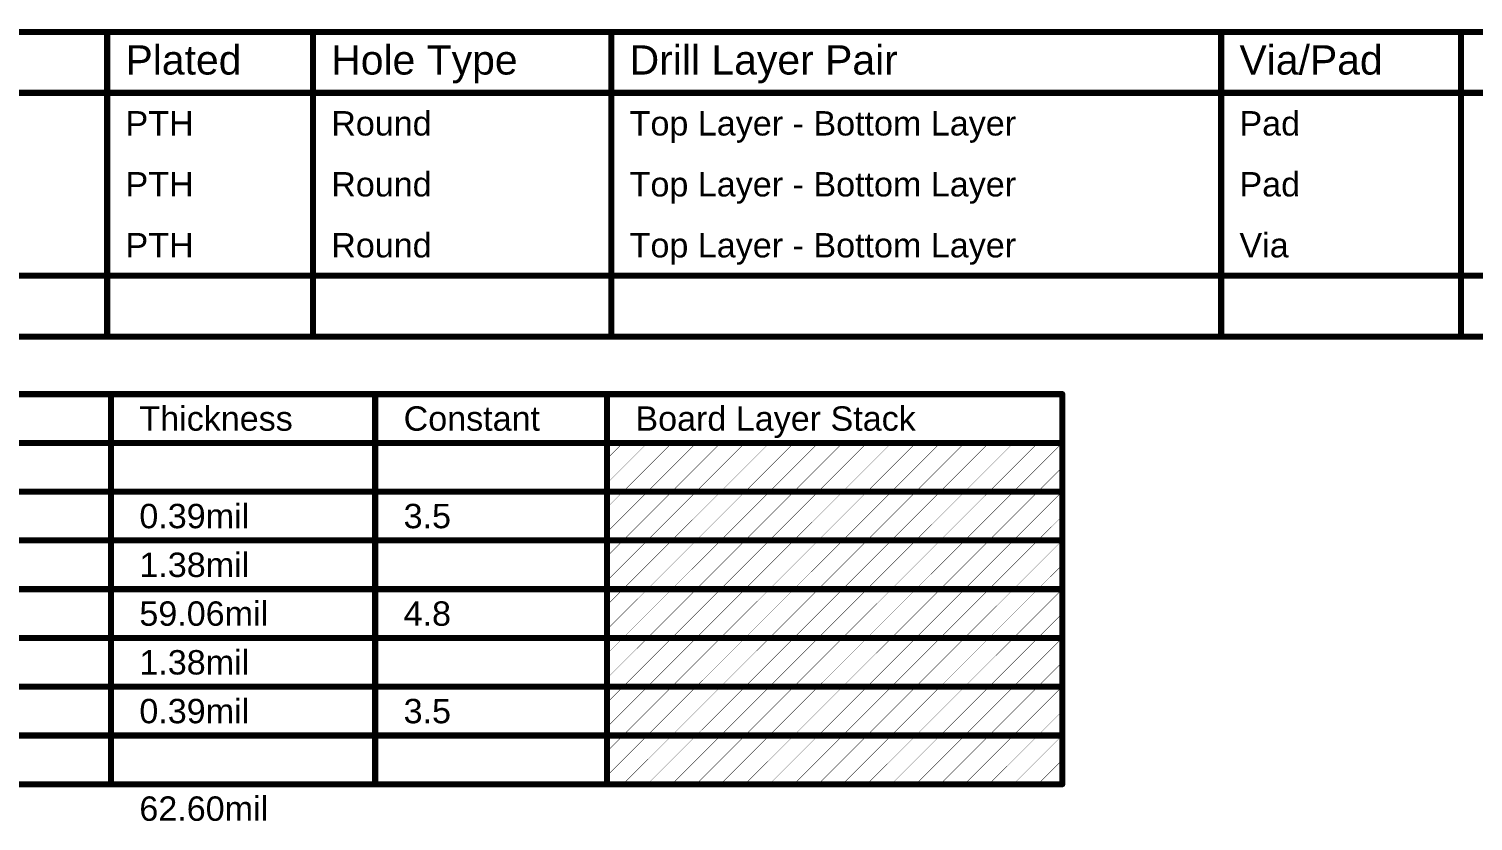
# Model space of a CAD drawing. Header units: inches. Extents: x -18 to 345, y -18 to 43.
# Drawn here: x 72.6 to 162.8, y -6.7 to 42.9 of the extents above; entities that cross this region are included whole.
import ezdxf

# ---------------------------------------------------------------- set-up
doc = ezdxf.new("R2010")
doc.units = ezdxf.units.IN
doc.layers.add('Drill Drawing', color=1, linetype='Continuous')
doc.layers.add('Mechanical 3', color=76, linetype='Continuous')
doc.styles.add('Arial', font='', dxfattribs={"height": 0.2})
doc.styles.get('Arial').set_extended_font_data('Arial')

msp = doc.modelspace()

# ---------------------------------------------------------------- linework, layer by layer
at = {"layer": 'Drill Drawing', "const_width": 0.381}
for points in [[(21.831, 42.685), (344.525, 42.685)], [(77.468, 23.635), (77.468, 42.685)], [(90.317, 23.635), (90.317, 42.685)], [(108.956, 23.635), (108.956, 42.685)], [(147.044, 23.635), (147.044, 42.685)], [(162.026, 23.635), (162.026, 42.685)], [(21.831, 38.875), (344.525, 38.875)], [(21.831, 27.445), (344.525, 27.445)], [(21.831, 23.635), (344.525, 23.635)]]:
    msp.add_lwpolyline(points, dxfattribs=at)
at = {"layer": 'Drill Drawing', "const_width": 0.191}
for points in [[(77.373, 42.685, 1), (77.563, 42.685, 1)], [(90.222, 42.685, 1), (90.412, 42.685, 1)], [(108.86, 42.685, 1), (109.051, 42.685, 1)], [(146.949, 42.685, 1), (147.14, 42.685, 1)], [(161.931, 42.685, 1), (162.122, 42.685, 1)], [(77.373, 23.635, 1), (77.563, 23.635, 1)], [(90.222, 23.635, 1), (90.412, 23.635, 1)], [(108.86, 23.635, 1), (109.051, 23.635, 1)], [(146.949, 23.635, 1), (147.14, 23.635, 1)], [(161.931, 23.635, 1), (162.122, 23.635, 1)]]:
    msp.add_lwpolyline(points, format="xyb", close=True, dxfattribs=at)
at = {"layer": 'Mechanical 3'}
for points, const_width in [([(21.833, 20.041), (137.119, 20.041)], 0.381), ([(77.699, -4.343), (77.699, 20.041)], 0.381), ([(94.204, -4.343), (94.204, 20.041)], 0.381), ([(108.679, -4.343), (108.679, 20.041)], 0.381), ([(137.119, -4.343), (137.119, 20.041)], 0.381), ([(21.833, 16.993), (137.119, 16.993)], 0.381), ([(108.679, 14.461), (111.211, 16.993)], 0.0254), ([(108.679, 15.985), (109.687, 16.993)], 0.0254), ([(109.687, 13.945), (112.735, 16.993)], 0.0254), ([(111.211, 13.945), (114.259, 16.993)], 0.0254), ([(112.735, 13.945), (115.783, 16.993)], 0.0254), ([(114.259, 13.945), (117.307, 16.993)], 0.0254), ([(115.783, 13.945), (118.831, 16.993)], 0.0254), ([(117.307, 13.945), (120.355, 16.993)], 0.0254), ([(118.831, 13.945), (121.879, 16.993)], 0.0254), ([(120.355, 13.945), (123.403, 16.993)], 0.0254), ([(121.879, 13.945), (124.927, 16.993)], 0.0254), ([(123.403, 13.945), (126.451, 16.993)], 0.0254), ([(124.927, 13.945), (127.975, 16.993)], 0.0254), ([(126.451, 13.945), (129.499, 16.993)], 0.0254), ([(127.975, 13.945), (131.023, 16.993)], 0.0254), ([(129.499, 13.945), (132.547, 16.993)], 0.0254), ([(131.023, 13.945), (134.071, 16.993)], 0.0254), ([(132.547, 13.945), (135.595, 16.993)], 0.0254), ([(134.071, 13.945), (137.119, 16.993)], 0.0254), ([(135.595, 13.945), (137.119, 15.469)], 0.0254), ([(55.861, 13.945), (77.699, 13.945)], 0.381), ([(77.699, 13.945), (94.204, 13.945)], 0.381), ([(94.204, 13.945), (108.679, 13.945)], 0.381), ([(108.679, 13.945), (137.119, 13.945)], 0.381), ([(108.679, 11.413), (111.211, 13.945)], 0.0254), ([(108.679, 12.937), (109.687, 13.945)], 0.0254), ([(109.687, 10.897), (112.735, 13.945)], 0.0254), ([(111.211, 10.897), (114.259, 13.945)], 0.0254), ([(112.735, 10.897), (115.783, 13.945)], 0.0254), ([(114.259, 10.897), (117.307, 13.945)], 0.0254), ([(115.783, 10.897), (118.831, 13.945)], 0.0254), ([(117.307, 10.897), (120.355, 13.945)], 0.0254), ([(118.831, 10.897), (121.879, 13.945)], 0.0254), ([(120.355, 10.897), (123.403, 13.945)], 0.0254), ([(121.879, 10.897), (124.927, 13.945)], 0.0254), ([(123.403, 10.897), (126.451, 13.945)], 0.0254), ([(124.927, 10.897), (127.975, 13.945)], 0.0254), ([(126.451, 10.897), (129.499, 13.945)], 0.0254), ([(127.975, 10.897), (131.023, 13.945)], 0.0254), ([(129.499, 10.897), (132.547, 13.945)], 0.0254), ([(131.023, 10.897), (134.071, 13.945)], 0.0254), ([(132.547, 10.897), (135.595, 13.945)], 0.0254), ([(134.071, 10.897), (137.119, 13.945)], 0.0254), ([(135.595, 10.897), (137.119, 12.421)], 0.0254), ([(55.861, 10.897), (77.699, 10.897)], 0.381), ([(77.699, 10.897), (94.204, 10.897)], 0.381), ([(94.204, 10.897), (108.679, 10.897)], 0.381), ([(108.679, 10.897), (137.119, 10.897)], 0.381), ([(108.679, 8.365), (111.211, 10.897)], 0.0254), ([(108.679, 9.889), (109.687, 10.897)], 0.0254), ([(109.687, 7.849), (112.735, 10.897)], 0.0254), ([(111.211, 7.849), (114.259, 10.897)], 0.0254), ([(112.735, 7.849), (115.783, 10.897)], 0.0254), ([(114.259, 7.849), (117.307, 10.897)], 0.0254), ([(115.783, 7.849), (118.831, 10.897)], 0.0254), ([(117.307, 7.849), (120.355, 10.897)], 0.0254), ([(118.831, 7.849), (121.879, 10.897)], 0.0254), ([(120.355, 7.849), (123.403, 10.897)], 0.0254), ([(121.879, 7.849), (124.927, 10.897)], 0.0254), ([(123.403, 7.849), (126.451, 10.897)], 0.0254), ([(124.927, 7.849), (127.975, 10.897)], 0.0254), ([(126.451, 7.849), (129.499, 10.897)], 0.0254), ([(127.975, 7.849), (131.023, 10.897)], 0.0254), ([(129.499, 7.849), (132.547, 10.897)], 0.0254), ([(131.023, 7.849), (134.071, 10.897)], 0.0254), ([(132.547, 7.849), (135.595, 10.897)], 0.0254), ([(134.071, 7.849), (137.119, 10.897)], 0.0254), ([(135.595, 7.849), (137.119, 9.373)], 0.0254), ([(55.861, 7.849), (77.699, 7.849)], 0.381), ([(77.699, 7.849), (94.204, 7.849)], 0.381), ([(94.204, 7.849), (108.679, 7.849)], 0.381), ([(108.679, 7.849), (137.119, 7.849)], 0.381), ([(108.679, 5.317), (111.211, 7.849)], 0.0254), ([(108.679, 6.841), (109.687, 7.849)], 0.0254), ([(109.687, 4.801), (112.735, 7.849)], 0.0254), ([(111.211, 4.801), (114.259, 7.849)], 0.0254), ([(112.735, 4.801), (115.783, 7.849)], 0.0254), ([(114.259, 4.801), (117.307, 7.849)], 0.0254), ([(115.783, 4.801), (118.831, 7.849)], 0.0254), ([(117.307, 4.801), (120.355, 7.849)], 0.0254), ([(118.831, 4.801), (121.879, 7.849)], 0.0254), ([(120.355, 4.801), (123.403, 7.849)], 0.0254), ([(121.879, 4.801), (124.927, 7.849)], 0.0254), ([(123.403, 4.801), (126.451, 7.849)], 0.0254), ([(124.927, 4.801), (127.975, 7.849)], 0.0254), ([(126.451, 4.801), (129.499, 7.849)], 0.0254), ([(127.975, 4.801), (131.023, 7.849)], 0.0254), ([(129.499, 4.801), (132.547, 7.849)], 0.0254), ([(131.023, 4.801), (134.071, 7.849)], 0.0254), ([(132.547, 4.801), (135.595, 7.849)], 0.0254), ([(134.071, 4.801), (137.119, 7.849)], 0.0254), ([(135.595, 4.801), (137.119, 6.325)], 0.0254), ([(55.861, 4.801), (77.699, 4.801)], 0.381), ([(77.699, 4.801), (94.204, 4.801)], 0.381), ([(94.204, 4.801), (108.679, 4.801)], 0.381), ([(108.679, 4.801), (137.119, 4.801)], 0.381), ([(108.679, 2.269), (111.211, 4.801)], 0.0254), ([(108.679, 3.793), (109.687, 4.801)], 0.0254), ([(109.687, 1.753), (112.735, 4.801)], 0.0254), ([(111.211, 1.753), (114.259, 4.801)], 0.0254), ([(112.735, 1.753), (115.783, 4.801)], 0.0254), ([(114.259, 1.753), (117.307, 4.801)], 0.0254), ([(115.783, 1.753), (118.831, 4.801)], 0.0254), ([(117.307, 1.753), (120.355, 4.801)], 0.0254), ([(118.831, 1.753), (121.879, 4.801)], 0.0254), ([(120.355, 1.753), (123.403, 4.801)], 0.0254), ([(121.879, 1.753), (124.927, 4.801)], 0.0254), ([(123.403, 1.753), (126.451, 4.801)], 0.0254), ([(124.927, 1.753), (127.975, 4.801)], 0.0254), ([(126.451, 1.753), (129.499, 4.801)], 0.0254), ([(127.975, 1.753), (131.023, 4.801)], 0.0254), ([(129.499, 1.753), (132.547, 4.801)], 0.0254), ([(131.023, 1.753), (134.071, 4.801)], 0.0254), ([(132.547, 1.753), (135.595, 4.801)], 0.0254), ([(134.071, 1.753), (137.119, 4.801)], 0.0254), ([(135.595, 1.753), (137.119, 3.277)], 0.0254), ([(55.861, 1.753), (77.699, 1.753)], 0.381), ([(77.699, 1.753), (94.204, 1.753)], 0.381), ([(94.204, 1.753), (108.679, 1.753)], 0.381), ([(108.679, 1.753), (137.119, 1.753)], 0.381), ([(108.679, -0.779), (111.211, 1.753)], 0.0254), ([(108.679, 0.745), (109.687, 1.753)], 0.0254), ([(109.687, -1.295), (112.735, 1.753)], 0.0254), ([(111.211, -1.295), (114.259, 1.753)], 0.0254), ([(112.735, -1.295), (115.783, 1.753)], 0.0254), ([(114.259, -1.295), (117.307, 1.753)], 0.0254), ([(115.783, -1.295), (118.831, 1.753)], 0.0254), ([(117.307, -1.295), (120.355, 1.753)], 0.0254), ([(118.831, -1.295), (121.879, 1.753)], 0.0254), ([(120.355, -1.295), (123.403, 1.753)], 0.0254), ([(121.879, -1.295), (124.927, 1.753)], 0.0254), ([(123.403, -1.295), (126.451, 1.753)], 0.0254), ([(124.927, -1.295), (127.975, 1.753)], 0.0254), ([(126.451, -1.295), (129.499, 1.753)], 0.0254), ([(127.975, -1.295), (131.023, 1.753)], 0.0254), ([(129.499, -1.295), (132.547, 1.753)], 0.0254), ([(131.023, -1.295), (134.071, 1.753)], 0.0254), ([(132.547, -1.295), (135.595, 1.753)], 0.0254), ([(134.071, -1.295), (137.119, 1.753)], 0.0254), ([(135.595, -1.295), (137.119, 0.229)], 0.0254), ([(55.861, -1.295), (77.699, -1.295)], 0.381), ([(77.699, -1.295), (94.204, -1.295)], 0.381), ([(94.204, -1.295), (108.679, -1.295)], 0.381), ([(108.679, -1.295), (137.119, -1.295)], 0.381), ([(108.679, -3.827), (111.211, -1.295)], 0.0254), ([(108.679, -2.303), (109.687, -1.295)], 0.0254), ([(109.687, -4.343), (112.735, -1.295)], 0.0254), ([(111.211, -4.343), (114.259, -1.295)], 0.0254), ([(112.735, -4.343), (115.783, -1.295)], 0.0254), ([(114.259, -4.343), (117.307, -1.295)], 0.0254), ([(115.783, -4.343), (118.831, -1.295)], 0.0254), ([(117.307, -4.343), (120.355, -1.295)], 0.0254), ([(118.831, -4.343), (121.879, -1.295)], 0.0254), ([(120.355, -4.343), (123.403, -1.295)], 0.0254), ([(121.879, -4.343), (124.927, -1.295)], 0.0254), ([(123.403, -4.343), (126.451, -1.295)], 0.0254), ([(124.927, -4.343), (127.975, -1.295)], 0.0254), ([(126.451, -4.343), (129.499, -1.295)], 0.0254), ([(127.975, -4.343), (131.023, -1.295)], 0.0254), ([(129.499, -4.343), (132.547, -1.295)], 0.0254), ([(131.023, -4.343), (134.071, -1.295)], 0.0254), ([(132.547, -4.343), (135.595, -1.295)], 0.0254), ([(134.071, -4.343), (137.119, -1.295)], 0.0254), ([(135.595, -4.343), (137.119, -2.819)], 0.0254), ([(55.861, -4.343), (77.699, -4.343)], 0.381), ([(77.699, -4.343), (94.204, -4.343)], 0.381), ([(94.204, -4.343), (108.679, -4.343)], 0.381), ([(108.679, -4.343), (137.119, -4.343)], 0.381)]:
    msp.add_lwpolyline(points, dxfattribs=dict(at, const_width=const_width))
for points, const_width in [([(77.603, 20.041, 1), (77.794, 20.041, 1)], 0.191), ([(94.109, 20.041, 1), (94.3, 20.041, 1)], 0.191), ([(108.584, 20.041, 1), (108.774, 20.041, 1)], 0.191), ([(137.024, 20.041, 1), (137.214, 20.041, 1)], 0.191), ([(137.024, 20.041, 1), (137.214, 20.041, 1)], 0.191), ([(137.024, 16.993, 1), (137.214, 16.993, 1)], 0.191), ([(109.68, 16.993, 1), (109.693, 16.993, 1)], 0.0127), ([(111.204, 16.993, 1), (111.217, 16.993, 1)], 0.0127), ([(112.728, 16.993, 1), (112.741, 16.993, 1)], 0.0127), ([(114.252, 16.993, 1), (114.265, 16.993, 1)], 0.0127), ([(115.776, 16.993, 1), (115.789, 16.993, 1)], 0.0127), ([(117.3, 16.993, 1), (117.313, 16.993, 1)], 0.0127), ([(118.824, 16.993, 1), (118.837, 16.993, 1)], 0.0127), ([(120.348, 16.993, 1), (120.361, 16.993, 1)], 0.0127), ([(121.872, 16.993, 1), (121.885, 16.993, 1)], 0.0127), ([(123.396, 16.993, 1), (123.409, 16.993, 1)], 0.0127), ([(124.92, 16.993, 1), (124.933, 16.993, 1)], 0.0127), ([(126.444, 16.993, 1), (126.457, 16.993, 1)], 0.0127), ([(127.968, 16.993, 1), (127.981, 16.993, 1)], 0.0127), ([(129.492, 16.993, 1), (129.505, 16.993, 1)], 0.0127), ([(131.016, 16.993, 1), (131.029, 16.993, 1)], 0.0127), ([(132.54, 16.993, 1), (132.553, 16.993, 1)], 0.0127), ([(134.064, 16.993, 1), (134.077, 16.993, 1)], 0.0127), ([(135.588, 16.993, 1), (135.601, 16.993, 1)], 0.0127), ([(137.112, 16.993, 1), (137.125, 16.993, 1)], 0.0127), ([(108.673, 15.985, 1), (108.685, 15.985, 1)], 0.0127), ([(137.112, 15.469, 1), (137.125, 15.469, 1)], 0.0127), ([(108.673, 14.461, 1), (108.685, 14.461, 1)], 0.0127), ([(77.603, 13.945, 1), (77.794, 13.945, 1)], 0.191), ([(77.603, 13.945, 1), (77.794, 13.945, 1)], 0.191), ([(94.109, 13.945, 1), (94.3, 13.945, 1)], 0.191), ([(94.109, 13.945, 1), (94.3, 13.945, 1)], 0.191), ([(108.584, 13.945, 1), (108.774, 13.945, 1)], 0.191), ([(108.584, 13.945, 1), (108.774, 13.945, 1)], 0.191), ([(109.68, 13.945, 1), (109.693, 13.945, 1)], 0.0127), ([(109.68, 13.945, 1), (109.693, 13.945, 1)], 0.0127), ([(111.204, 13.945, 1), (111.217, 13.945, 1)], 0.0127), ([(111.204, 13.945, 1), (111.217, 13.945, 1)], 0.0127), ([(112.728, 13.945, 1), (112.741, 13.945, 1)], 0.0127), ([(112.728, 13.945, 1), (112.741, 13.945, 1)], 0.0127), ([(114.252, 13.945, 1), (114.265, 13.945, 1)], 0.0127), ([(114.252, 13.945, 1), (114.265, 13.945, 1)], 0.0127), ([(115.776, 13.945, 1), (115.789, 13.945, 1)], 0.0127), ([(115.776, 13.945, 1), (115.789, 13.945, 1)], 0.0127), ([(117.3, 13.945, 1), (117.313, 13.945, 1)], 0.0127), ([(117.3, 13.945, 1), (117.313, 13.945, 1)], 0.0127), ([(118.824, 13.945, 1), (118.837, 13.945, 1)], 0.0127), ([(118.824, 13.945, 1), (118.837, 13.945, 1)], 0.0127), ([(120.348, 13.945, 1), (120.361, 13.945, 1)], 0.0127), ([(120.348, 13.945, 1), (120.361, 13.945, 1)], 0.0127), ([(121.872, 13.945, 1), (121.885, 13.945, 1)], 0.0127), ([(121.872, 13.945, 1), (121.885, 13.945, 1)], 0.0127), ([(123.396, 13.945, 1), (123.409, 13.945, 1)], 0.0127), ([(123.396, 13.945, 1), (123.409, 13.945, 1)], 0.0127), ([(124.92, 13.945, 1), (124.933, 13.945, 1)], 0.0127), ([(124.92, 13.945, 1), (124.933, 13.945, 1)], 0.0127), ([(126.444, 13.945, 1), (126.457, 13.945, 1)], 0.0127), ([(126.444, 13.945, 1), (126.457, 13.945, 1)], 0.0127), ([(127.968, 13.945, 1), (127.981, 13.945, 1)], 0.0127), ([(127.968, 13.945, 1), (127.981, 13.945, 1)], 0.0127), ([(129.492, 13.945, 1), (129.505, 13.945, 1)], 0.0127), ([(129.492, 13.945, 1), (129.505, 13.945, 1)], 0.0127), ([(131.016, 13.945, 1), (131.029, 13.945, 1)], 0.0127), ([(131.016, 13.945, 1), (131.029, 13.945, 1)], 0.0127), ([(132.54, 13.945, 1), (132.553, 13.945, 1)], 0.0127), ([(132.54, 13.945, 1), (132.553, 13.945, 1)], 0.0127), ([(134.064, 13.945, 1), (134.077, 13.945, 1)], 0.0127), ([(134.064, 13.945, 1), (134.077, 13.945, 1)], 0.0127), ([(135.588, 13.945, 1), (135.601, 13.945, 1)], 0.0127), ([(135.588, 13.945, 1), (135.601, 13.945, 1)], 0.0127), ([(137.024, 13.945, 1), (137.214, 13.945, 1)], 0.191), ([(137.112, 13.945, 1), (137.125, 13.945, 1)], 0.0127), ([(108.673, 12.937, 1), (108.685, 12.937, 1)], 0.0127), ([(137.112, 12.421, 1), (137.125, 12.421, 1)], 0.0127), ([(77.603, 10.897, 1), (77.794, 10.897, 1)], 0.191), ([(77.603, 10.897, 1), (77.794, 10.897, 1)], 0.191), ([(94.109, 10.897, 1), (94.3, 10.897, 1)], 0.191), ([(94.109, 10.897, 1), (94.3, 10.897, 1)], 0.191), ([(108.584, 10.897, 1), (108.774, 10.897, 1)], 0.191), ([(108.584, 10.897, 1), (108.774, 10.897, 1)], 0.191), ([(108.673, 11.413, 1), (108.685, 11.413, 1)], 0.0127), ([(109.68, 10.897, 1), (109.693, 10.897, 1)], 0.0127), ([(109.68, 10.897, 1), (109.693, 10.897, 1)], 0.0127), ([(111.204, 10.897, 1), (111.217, 10.897, 1)], 0.0127), ([(111.204, 10.897, 1), (111.217, 10.897, 1)], 0.0127), ([(112.728, 10.897, 1), (112.741, 10.897, 1)], 0.0127), ([(112.728, 10.897, 1), (112.741, 10.897, 1)], 0.0127), ([(114.252, 10.897, 1), (114.265, 10.897, 1)], 0.0127), ([(114.252, 10.897, 1), (114.265, 10.897, 1)], 0.0127), ([(115.776, 10.897, 1), (115.789, 10.897, 1)], 0.0127), ([(115.776, 10.897, 1), (115.789, 10.897, 1)], 0.0127), ([(117.3, 10.897, 1), (117.313, 10.897, 1)], 0.0127), ([(117.3, 10.897, 1), (117.313, 10.897, 1)], 0.0127), ([(118.824, 10.897, 1), (118.837, 10.897, 1)], 0.0127), ([(118.824, 10.897, 1), (118.837, 10.897, 1)], 0.0127), ([(120.348, 10.897, 1), (120.361, 10.897, 1)], 0.0127), ([(120.348, 10.897, 1), (120.361, 10.897, 1)], 0.0127), ([(121.872, 10.897, 1), (121.885, 10.897, 1)], 0.0127), ([(121.872, 10.897, 1), (121.885, 10.897, 1)], 0.0127), ([(123.396, 10.897, 1), (123.409, 10.897, 1)], 0.0127), ([(123.396, 10.897, 1), (123.409, 10.897, 1)], 0.0127), ([(124.92, 10.897, 1), (124.933, 10.897, 1)], 0.0127), ([(124.92, 10.897, 1), (124.933, 10.897, 1)], 0.0127), ([(126.444, 10.897, 1), (126.457, 10.897, 1)], 0.0127), ([(126.444, 10.897, 1), (126.457, 10.897, 1)], 0.0127), ([(127.968, 10.897, 1), (127.981, 10.897, 1)], 0.0127), ([(127.968, 10.897, 1), (127.981, 10.897, 1)], 0.0127), ([(129.492, 10.897, 1), (129.505, 10.897, 1)], 0.0127), ([(129.492, 10.897, 1), (129.505, 10.897, 1)], 0.0127), ([(131.016, 10.897, 1), (131.029, 10.897, 1)], 0.0127), ([(131.016, 10.897, 1), (131.029, 10.897, 1)], 0.0127), ([(132.54, 10.897, 1), (132.553, 10.897, 1)], 0.0127), ([(132.54, 10.897, 1), (132.553, 10.897, 1)], 0.0127), ([(134.064, 10.897, 1), (134.077, 10.897, 1)], 0.0127), ([(134.064, 10.897, 1), (134.077, 10.897, 1)], 0.0127), ([(135.588, 10.897, 1), (135.601, 10.897, 1)], 0.0127), ([(135.588, 10.897, 1), (135.601, 10.897, 1)], 0.0127), ([(137.024, 10.897, 1), (137.214, 10.897, 1)], 0.191), ([(137.112, 10.897, 1), (137.125, 10.897, 1)], 0.0127), ([(108.673, 9.889, 1), (108.685, 9.889, 1)], 0.0127), ([(137.112, 9.373, 1), (137.125, 9.373, 1)], 0.0127), ([(108.673, 8.365, 1), (108.685, 8.365, 1)], 0.0127), ([(77.603, 7.849, 1), (77.794, 7.849, 1)], 0.191), ([(77.603, 7.849, 1), (77.794, 7.849, 1)], 0.191), ([(94.109, 7.849, 1), (94.3, 7.849, 1)], 0.191), ([(94.109, 7.849, 1), (94.3, 7.849, 1)], 0.191), ([(108.584, 7.849, 1), (108.774, 7.849, 1)], 0.191), ([(108.584, 7.849, 1), (108.774, 7.849, 1)], 0.191), ([(109.68, 7.849, 1), (109.693, 7.849, 1)], 0.0127), ([(109.68, 7.849, 1), (109.693, 7.849, 1)], 0.0127), ([(111.204, 7.849, 1), (111.217, 7.849, 1)], 0.0127), ([(111.204, 7.849, 1), (111.217, 7.849, 1)], 0.0127), ([(112.728, 7.849, 1), (112.741, 7.849, 1)], 0.0127), ([(112.728, 7.849, 1), (112.741, 7.849, 1)], 0.0127), ([(114.252, 7.849, 1), (114.265, 7.849, 1)], 0.0127), ([(114.252, 7.849, 1), (114.265, 7.849, 1)], 0.0127), ([(115.776, 7.849, 1), (115.789, 7.849, 1)], 0.0127), ([(115.776, 7.849, 1), (115.789, 7.849, 1)], 0.0127), ([(117.3, 7.849, 1), (117.313, 7.849, 1)], 0.0127), ([(117.3, 7.849, 1), (117.313, 7.849, 1)], 0.0127), ([(118.824, 7.849, 1), (118.837, 7.849, 1)], 0.0127), ([(118.824, 7.849, 1), (118.837, 7.849, 1)], 0.0127), ([(120.348, 7.849, 1), (120.361, 7.849, 1)], 0.0127), ([(120.348, 7.849, 1), (120.361, 7.849, 1)], 0.0127), ([(121.872, 7.849, 1), (121.885, 7.849, 1)], 0.0127), ([(121.872, 7.849, 1), (121.885, 7.849, 1)], 0.0127), ([(123.396, 7.849, 1), (123.409, 7.849, 1)], 0.0127), ([(123.396, 7.849, 1), (123.409, 7.849, 1)], 0.0127), ([(124.92, 7.849, 1), (124.933, 7.849, 1)], 0.0127), ([(124.92, 7.849, 1), (124.933, 7.849, 1)], 0.0127), ([(126.444, 7.849, 1), (126.457, 7.849, 1)], 0.0127), ([(126.444, 7.849, 1), (126.457, 7.849, 1)], 0.0127), ([(127.968, 7.849, 1), (127.981, 7.849, 1)], 0.0127), ([(127.968, 7.849, 1), (127.981, 7.849, 1)], 0.0127), ([(129.492, 7.849, 1), (129.505, 7.849, 1)], 0.0127), ([(129.492, 7.849, 1), (129.505, 7.849, 1)], 0.0127), ([(131.016, 7.849, 1), (131.029, 7.849, 1)], 0.0127), ([(131.016, 7.849, 1), (131.029, 7.849, 1)], 0.0127), ([(132.54, 7.849, 1), (132.553, 7.849, 1)], 0.0127), ([(132.54, 7.849, 1), (132.553, 7.849, 1)], 0.0127), ([(134.064, 7.849, 1), (134.077, 7.849, 1)], 0.0127), ([(134.064, 7.849, 1), (134.077, 7.849, 1)], 0.0127), ([(135.588, 7.849, 1), (135.601, 7.849, 1)], 0.0127), ([(135.588, 7.849, 1), (135.601, 7.849, 1)], 0.0127), ([(137.024, 7.849, 1), (137.214, 7.849, 1)], 0.191), ([(137.112, 7.849, 1), (137.125, 7.849, 1)], 0.0127), ([(108.673, 6.841, 1), (108.685, 6.841, 1)], 0.0127), ([(137.112, 6.325, 1), (137.125, 6.325, 1)], 0.0127), ([(77.603, 4.801, 1), (77.794, 4.801, 1)], 0.191), ([(77.603, 4.801, 1), (77.794, 4.801, 1)], 0.191), ([(94.109, 4.801, 1), (94.3, 4.801, 1)], 0.191), ([(94.109, 4.801, 1), (94.3, 4.801, 1)], 0.191), ([(108.584, 4.801, 1), (108.774, 4.801, 1)], 0.191), ([(108.584, 4.801, 1), (108.774, 4.801, 1)], 0.191), ([(108.673, 5.317, 1), (108.685, 5.317, 1)], 0.0127), ([(109.68, 4.801, 1), (109.693, 4.801, 1)], 0.0127), ([(109.68, 4.801, 1), (109.693, 4.801, 1)], 0.0127), ([(111.204, 4.801, 1), (111.217, 4.801, 1)], 0.0127), ([(111.204, 4.801, 1), (111.217, 4.801, 1)], 0.0127), ([(112.728, 4.801, 1), (112.741, 4.801, 1)], 0.0127), ([(112.728, 4.801, 1), (112.741, 4.801, 1)], 0.0127), ([(114.252, 4.801, 1), (114.265, 4.801, 1)], 0.0127), ([(114.252, 4.801, 1), (114.265, 4.801, 1)], 0.0127), ([(115.776, 4.801, 1), (115.789, 4.801, 1)], 0.0127), ([(115.776, 4.801, 1), (115.789, 4.801, 1)], 0.0127), ([(117.3, 4.801, 1), (117.313, 4.801, 1)], 0.0127), ([(117.3, 4.801, 1), (117.313, 4.801, 1)], 0.0127), ([(118.824, 4.801, 1), (118.837, 4.801, 1)], 0.0127), ([(118.824, 4.801, 1), (118.837, 4.801, 1)], 0.0127), ([(120.348, 4.801, 1), (120.361, 4.801, 1)], 0.0127), ([(120.348, 4.801, 1), (120.361, 4.801, 1)], 0.0127), ([(121.872, 4.801, 1), (121.885, 4.801, 1)], 0.0127), ([(121.872, 4.801, 1), (121.885, 4.801, 1)], 0.0127), ([(123.396, 4.801, 1), (123.409, 4.801, 1)], 0.0127), ([(123.396, 4.801, 1), (123.409, 4.801, 1)], 0.0127), ([(124.92, 4.801, 1), (124.933, 4.801, 1)], 0.0127), ([(124.92, 4.801, 1), (124.933, 4.801, 1)], 0.0127), ([(126.444, 4.801, 1), (126.457, 4.801, 1)], 0.0127), ([(126.444, 4.801, 1), (126.457, 4.801, 1)], 0.0127), ([(127.968, 4.801, 1), (127.981, 4.801, 1)], 0.0127), ([(127.968, 4.801, 1), (127.981, 4.801, 1)], 0.0127), ([(129.492, 4.801, 1), (129.505, 4.801, 1)], 0.0127), ([(129.492, 4.801, 1), (129.505, 4.801, 1)], 0.0127), ([(131.016, 4.801, 1), (131.029, 4.801, 1)], 0.0127), ([(131.016, 4.801, 1), (131.029, 4.801, 1)], 0.0127), ([(132.54, 4.801, 1), (132.553, 4.801, 1)], 0.0127), ([(132.54, 4.801, 1), (132.553, 4.801, 1)], 0.0127), ([(134.064, 4.801, 1), (134.077, 4.801, 1)], 0.0127), ([(134.064, 4.801, 1), (134.077, 4.801, 1)], 0.0127), ([(135.588, 4.801, 1), (135.601, 4.801, 1)], 0.0127), ([(135.588, 4.801, 1), (135.601, 4.801, 1)], 0.0127), ([(137.024, 4.801, 1), (137.214, 4.801, 1)], 0.191), ([(137.112, 4.801, 1), (137.125, 4.801, 1)], 0.0127), ([(108.673, 3.793, 1), (108.685, 3.793, 1)], 0.0127), ([(137.112, 3.277, 1), (137.125, 3.277, 1)], 0.0127), ([(77.603, 1.753, 1), (77.794, 1.753, 1)], 0.191), ([(77.603, 1.753, 1), (77.794, 1.753, 1)], 0.191), ([(94.109, 1.753, 1), (94.3, 1.753, 1)], 0.191), ([(94.109, 1.753, 1), (94.3, 1.753, 1)], 0.191), ([(108.584, 1.753, 1), (108.774, 1.753, 1)], 0.191), ([(108.584, 1.753, 1), (108.774, 1.753, 1)], 0.191), ([(108.673, 2.269, 1), (108.685, 2.269, 1)], 0.0127), ([(137.024, 1.753, 1), (137.214, 1.753, 1)], 0.191), ([(109.68, 1.753, 1), (109.693, 1.753, 1)], 0.0127), ([(109.68, 1.753, 1), (109.693, 1.753, 1)], 0.0127), ([(111.204, 1.753, 1), (111.217, 1.753, 1)], 0.0127), ([(111.204, 1.753, 1), (111.217, 1.753, 1)], 0.0127), ([(112.728, 1.753, 1), (112.741, 1.753, 1)], 0.0127), ([(112.728, 1.753, 1), (112.741, 1.753, 1)], 0.0127), ([(114.252, 1.753, 1), (114.265, 1.753, 1)], 0.0127), ([(114.252, 1.753, 1), (114.265, 1.753, 1)], 0.0127), ([(115.776, 1.753, 1), (115.789, 1.753, 1)], 0.0127), ([(115.776, 1.753, 1), (115.789, 1.753, 1)], 0.0127), ([(117.3, 1.753, 1), (117.313, 1.753, 1)], 0.0127), ([(117.3, 1.753, 1), (117.313, 1.753, 1)], 0.0127), ([(118.824, 1.753, 1), (118.837, 1.753, 1)], 0.0127), ([(118.824, 1.753, 1), (118.837, 1.753, 1)], 0.0127), ([(120.348, 1.753, 1), (120.361, 1.753, 1)], 0.0127), ([(120.348, 1.753, 1), (120.361, 1.753, 1)], 0.0127), ([(121.872, 1.753, 1), (121.885, 1.753, 1)], 0.0127), ([(121.872, 1.753, 1), (121.885, 1.753, 1)], 0.0127), ([(123.396, 1.753, 1), (123.409, 1.753, 1)], 0.0127), ([(123.396, 1.753, 1), (123.409, 1.753, 1)], 0.0127), ([(124.92, 1.753, 1), (124.933, 1.753, 1)], 0.0127), ([(124.92, 1.753, 1), (124.933, 1.753, 1)], 0.0127), ([(126.444, 1.753, 1), (126.457, 1.753, 1)], 0.0127), ([(126.444, 1.753, 1), (126.457, 1.753, 1)], 0.0127), ([(127.968, 1.753, 1), (127.981, 1.753, 1)], 0.0127), ([(127.968, 1.753, 1), (127.981, 1.753, 1)], 0.0127), ([(129.492, 1.753, 1), (129.505, 1.753, 1)], 0.0127), ([(129.492, 1.753, 1), (129.505, 1.753, 1)], 0.0127), ([(131.016, 1.753, 1), (131.029, 1.753, 1)], 0.0127), ([(131.016, 1.753, 1), (131.029, 1.753, 1)], 0.0127), ([(132.54, 1.753, 1), (132.553, 1.753, 1)], 0.0127), ([(132.54, 1.753, 1), (132.553, 1.753, 1)], 0.0127), ([(134.064, 1.753, 1), (134.077, 1.753, 1)], 0.0127), ([(134.064, 1.753, 1), (134.077, 1.753, 1)], 0.0127), ([(135.588, 1.753, 1), (135.601, 1.753, 1)], 0.0127), ([(135.588, 1.753, 1), (135.601, 1.753, 1)], 0.0127), ([(137.112, 1.753, 1), (137.125, 1.753, 1)], 0.0127), ([(108.673, 0.745, 1), (108.685, 0.745, 1)], 0.0127), ([(137.112, 0.229, 1), (137.125, 0.229, 1)], 0.0127), ([(108.673, -0.779, 1), (108.685, -0.779, 1)], 0.0127), ([(77.603, -1.295, 1), (77.794, -1.295, 1)], 0.191), ([(77.603, -1.295, 1), (77.794, -1.295, 1)], 0.191), ([(94.109, -1.295, 1), (94.3, -1.295, 1)], 0.191), ([(94.109, -1.295, 1), (94.3, -1.295, 1)], 0.191), ([(108.584, -1.295, 1), (108.774, -1.295, 1)], 0.191), ([(108.584, -1.295, 1), (108.774, -1.295, 1)], 0.191), ([(109.68, -1.295, 1), (109.693, -1.295, 1)], 0.0127), ([(109.68, -1.295, 1), (109.693, -1.295, 1)], 0.0127), ([(111.204, -1.295, 1), (111.217, -1.295, 1)], 0.0127), ([(111.204, -1.295, 1), (111.217, -1.295, 1)], 0.0127), ([(112.728, -1.295, 1), (112.741, -1.295, 1)], 0.0127), ([(112.728, -1.295, 1), (112.741, -1.295, 1)], 0.0127), ([(114.252, -1.295, 1), (114.265, -1.295, 1)], 0.0127), ([(114.252, -1.295, 1), (114.265, -1.295, 1)], 0.0127), ([(115.776, -1.295, 1), (115.789, -1.295, 1)], 0.0127), ([(115.776, -1.295, 1), (115.789, -1.295, 1)], 0.0127), ([(117.3, -1.295, 1), (117.313, -1.295, 1)], 0.0127), ([(117.3, -1.295, 1), (117.313, -1.295, 1)], 0.0127), ([(118.824, -1.295, 1), (118.837, -1.295, 1)], 0.0127), ([(118.824, -1.295, 1), (118.837, -1.295, 1)], 0.0127), ([(120.348, -1.295, 1), (120.361, -1.295, 1)], 0.0127), ([(120.348, -1.295, 1), (120.361, -1.295, 1)], 0.0127), ([(121.872, -1.295, 1), (121.885, -1.295, 1)], 0.0127), ([(121.872, -1.295, 1), (121.885, -1.295, 1)], 0.0127), ([(123.396, -1.295, 1), (123.409, -1.295, 1)], 0.0127), ([(123.396, -1.295, 1), (123.409, -1.295, 1)], 0.0127), ([(124.92, -1.295, 1), (124.933, -1.295, 1)], 0.0127), ([(124.92, -1.295, 1), (124.933, -1.295, 1)], 0.0127), ([(126.444, -1.295, 1), (126.457, -1.295, 1)], 0.0127), ([(126.444, -1.295, 1), (126.457, -1.295, 1)], 0.0127), ([(127.968, -1.295, 1), (127.981, -1.295, 1)], 0.0127), ([(127.968, -1.295, 1), (127.981, -1.295, 1)], 0.0127), ([(129.492, -1.295, 1), (129.505, -1.295, 1)], 0.0127), ([(129.492, -1.295, 1), (129.505, -1.295, 1)], 0.0127), ([(131.016, -1.295, 1), (131.029, -1.295, 1)], 0.0127), ([(131.016, -1.295, 1), (131.029, -1.295, 1)], 0.0127), ([(132.54, -1.295, 1), (132.553, -1.295, 1)], 0.0127), ([(132.54, -1.295, 1), (132.553, -1.295, 1)], 0.0127), ([(134.064, -1.295, 1), (134.077, -1.295, 1)], 0.0127), ([(134.064, -1.295, 1), (134.077, -1.295, 1)], 0.0127), ([(135.588, -1.295, 1), (135.601, -1.295, 1)], 0.0127), ([(135.588, -1.295, 1), (135.601, -1.295, 1)], 0.0127), ([(137.024, -1.295, 1), (137.214, -1.295, 1)], 0.191), ([(137.112, -1.295, 1), (137.125, -1.295, 1)], 0.0127), ([(108.673, -2.303, 1), (108.685, -2.303, 1)], 0.0127), ([(137.112, -2.819, 1), (137.125, -2.819, 1)], 0.0127), ([(77.603, -4.343, 1), (77.794, -4.343, 1)], 0.191), ([(77.603, -4.343, 1), (77.794, -4.343, 1)], 0.191), ([(77.603, -4.343, 1), (77.794, -4.343, 1)], 0.191), ([(94.109, -4.343, 1), (94.3, -4.343, 1)], 0.191), ([(94.109, -4.343, 1), (94.3, -4.343, 1)], 0.191), ([(94.109, -4.343, 1), (94.3, -4.343, 1)], 0.191), ([(108.584, -4.343, 1), (108.774, -4.343, 1)], 0.191), ([(108.584, -4.343, 1), (108.774, -4.343, 1)], 0.191), ([(108.584, -4.343, 1), (108.774, -4.343, 1)], 0.191), ([(108.673, -3.827, 1), (108.685, -3.827, 1)], 0.0127), ([(109.68, -4.343, 1), (109.693, -4.343, 1)], 0.0127), ([(111.204, -4.343, 1), (111.217, -4.343, 1)], 0.0127), ([(112.728, -4.343, 1), (112.741, -4.343, 1)], 0.0127), ([(114.252, -4.343, 1), (114.265, -4.343, 1)], 0.0127), ([(115.776, -4.343, 1), (115.789, -4.343, 1)], 0.0127), ([(117.3, -4.343, 1), (117.313, -4.343, 1)], 0.0127), ([(118.824, -4.343, 1), (118.837, -4.343, 1)], 0.0127), ([(120.348, -4.343, 1), (120.361, -4.343, 1)], 0.0127), ([(121.872, -4.343, 1), (121.885, -4.343, 1)], 0.0127), ([(123.396, -4.343, 1), (123.409, -4.343, 1)], 0.0127), ([(124.92, -4.343, 1), (124.933, -4.343, 1)], 0.0127), ([(126.444, -4.343, 1), (126.457, -4.343, 1)], 0.0127), ([(127.968, -4.343, 1), (127.981, -4.343, 1)], 0.0127), ([(129.492, -4.343, 1), (129.505, -4.343, 1)], 0.0127), ([(131.016, -4.343, 1), (131.029, -4.343, 1)], 0.0127), ([(132.54, -4.343, 1), (132.553, -4.343, 1)], 0.0127), ([(134.064, -4.343, 1), (134.077, -4.343, 1)], 0.0127), ([(135.588, -4.343, 1), (135.601, -4.343, 1)], 0.0127), ([(137.024, -4.343, 1), (137.214, -4.343, 1)], 0.191), ([(137.024, -4.343, 1), (137.214, -4.343, 1)], 0.191)]:
    msp.add_lwpolyline(points, format="xyb", close=True, dxfattribs=dict(at, const_width=const_width))

# ---------------------------------------------------------------- texts
at = {"layer": 'Drill Drawing', "style": 'Arial'}
for s, height, p in [('Plated', 1.8288, (78.611, 40.018)), ('Hole Type', 1.8288, (91.46, 40.018)), ('Drill Layer Pair', 1.8288, (110.099, 40.018)), ('Via/Pad', 1.8288, (148.187, 40.018)), ('PTH', 1.524, (78.611, 36.208)), ('Round', 1.524, (91.46, 36.208)), ('Top Layer - Bottom Layer', 1.524, (110.099, 36.208)), ('Pad', 1.524, (148.187, 36.208)), ('PTH', 1.524, (78.611, 32.398)), ('Round', 1.524, (91.46, 32.398)), ('Top Layer - Bottom Layer', 1.524, (110.099, 32.398)), ('Pad', 1.524, (148.187, 32.398)), ('PTH', 1.524, (78.611, 28.588)), ('Round', 1.524, (91.46, 28.588)), ('Top Layer - Bottom Layer', 1.524, (110.099, 28.588)), ('Via', 1.524, (148.187, 28.588))]:
    msp.add_text(s, height=height, dxfattribs=at).set_placement(p)
at = {"layer": 'Mechanical 3', "style": 'Arial'}
for s, p in [('Thickness', (79.477, 17.755)), ('Constant', (95.982, 17.755)), ('Board Layer Stack', (110.457, 17.755)), ('0.39mil', (79.477, 11.659)), ('3.5', (95.982, 11.659)), ('1.38mil', (79.477, 8.611)), ('59.06mil', (79.477, 5.563)), ('4.8', (95.982, 5.563)), ('1.38mil', (79.477, 2.515)), ('0.39mil', (79.477, -0.533)), ('3.5', (95.982, -0.533)), ('62.60mil', (79.477, -6.629))]:
    msp.add_text(s, height=1.524, dxfattribs=at).set_placement(p)

doc.saveas('drawing.dxf')
